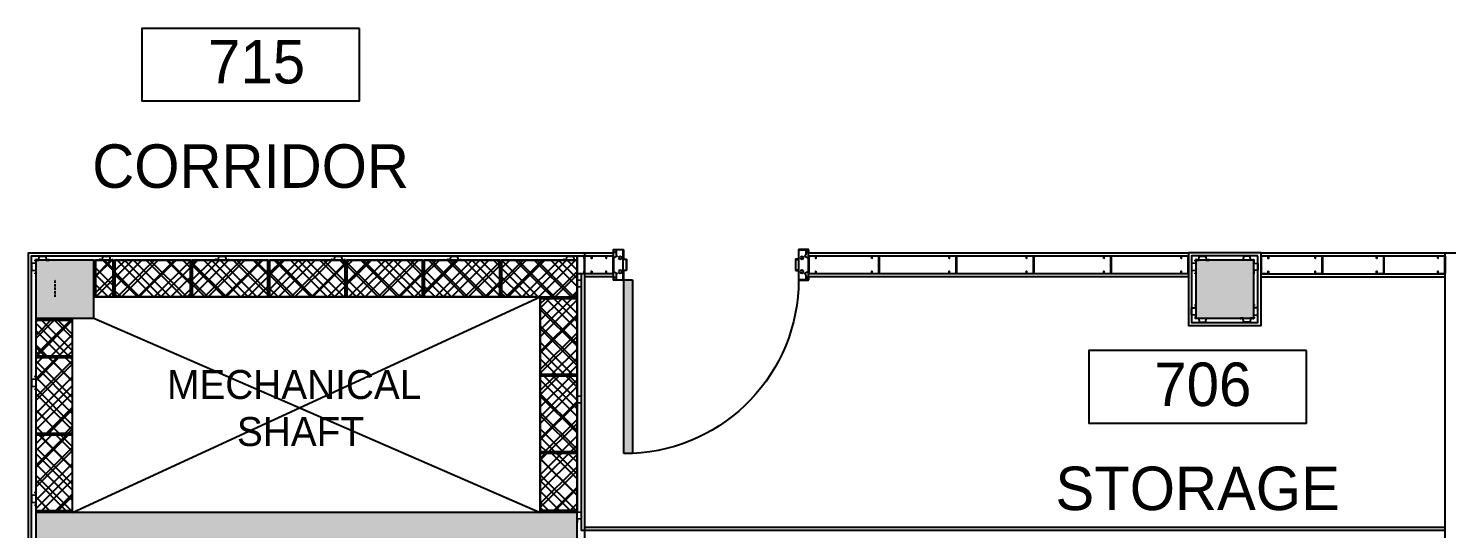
# Model space of a CAD drawing. Header units: millimetres. Extents: x 5414 to 278894, y 4264 to 146383.
# Drawn here: x 181226 to 188562, y 21062 to 23650 of the extents above; entities that cross this region are included whole.
import ezdxf
from ezdxf.enums import TextEntityAlignment as Align

# ---------------------------------------------------------------- set-up
doc = ezdxf.new("R2010")
doc.units = ezdxf.units.MM
doc.linetypes.add('Commercial Base Plan$0$ACAD_ISO10W100', pattern=[18, 12, -3, 0, -3])
for name, color, linetype in [('Commercial Base Plan$0$A-DR-INT', 6, 'Continuous'), ('Commercial Base Plan$0$A-GL-RMS-IDN', 6, 'Continuous'), ('Commercial Base Plan$0$A-PL-LAY-S', 6, 'Continuous')]:
    doc.layers.add(name, color=color, linetype=linetype)
doc.styles.add('Commercial Base Plan$0$STYLUS BT', font='stylu.ttf')
pattern_1 = [(45, (140037.91, -28863.82), (-42.426407, 42.426407), [])]
pattern_2 = [(315, (140037.91, -28863.82), (42.426407, 42.426407), [])]
pattern_3 = [(45, (140437.91, -28863.82), (-42.426407, 42.426407), [])]
pattern_4 = [(315, (140437.91, -28863.82), (42.426407, 42.426407), [])]
pattern_5 = [(45, (140837.91, -28863.82), (-42.426407, 42.426407), [])]
pattern_6 = [(315, (140837.91, -28863.82), (42.426407, 42.426407), [])]
pattern_7 = [(45, (141237.91, -28863.82), (-42.426407, 42.426407), [])]
pattern_8 = [(315, (141237.91, -28863.82), (42.426407, 42.426407), [])]
pattern_9 = [(45, (141637.91, -28863.82), (-42.426407, 42.426407), [])]
pattern_10 = [(315, (141637.91, -28863.82), (42.426407, 42.426407), [])]
pattern_11 = [(45, (142037.91, -28863.82), (-42.426407, 42.426407), [])]
pattern_12 = [(315, (142037.91, -28863.82), (42.426407, 42.426407), [])]
pattern_13 = [(315, (140032.91, -28658.82), (42.426407, 42.426407), [])]
pattern_14 = [(225, (140032.91, -28658.82), (42.426407, -42.426407), [])]
pattern_15 = [(315, (140032.91, -28258.82), (42.426407, 42.426407), [])]
pattern_16 = [(225, (140032.91, -28258.82), (42.426407, -42.426407), [])]
pattern_17 = [(135, (142452.91, -27953.82), (-42.426407, -42.426407), [])]
pattern_18 = [(45, (142452.91, -27953.82), (-42.426407, 42.426407), [])]
pattern_19 = [(135, (142452.91, -28353.82), (-42.426407, -42.426407), [])]
pattern_20 = [(45, (142452.91, -28353.82), (-42.426407, 42.426407), [])]

# ---------------------------------------------------------------- blocks, each defined once
blk = doc.blocks.new('Commercial Base Plan$0$wbFurringChanel 70x22')
blk.add_lwpolyline([(4.9, 2.6), (0.5, 2.6, 0.414214), (0, 2.1), (0, 0.5, 0.414214), (0.5, 0), (15.5, 0, 0.394412), (16, 0.5), (17.5, 21.5, -0.394412), (18, 22), (18.3, 22, -0.198912), (18.6, 21.9), (19.1, 21.4, 0.198912), (19.4, 21.3), (50.6, 21.3), (50.6, 21.3, 0.198912), (50.9, 21.4), (51.4, 21.9, -0.198912), (51.7, 22), (52, 22, -0.394412), (52.5, 21.5), (54, 0.5, 0.394412), (54.5, 0), (69.5, 0, 0.414214), (70, 0.5), (70, 1.5, 0.414214), (69.5, 2), (65, 2)], format="xyb")
blk = doc.blocks.new('Commercial Base Plan$0$wbC_Stud 92x38')
blk.add_lwpolyline([(-13, 38), (-3, 38, -0.414214), (0, 35), (0, 3, -0.414214), (-3, 0), (-89, 0, -0.414214), (-92, 3), (-92, 35, -0.414214), (-89, 38), (-79, 38), (-79, 37), (-89, 37, 0.414214), (-91, 35), (-91, 3, 0.414214), (-89, 1), (-3, 1, 0.414214), (-1, 3), (-1, 35, 0.414214), (-3, 37), (-13, 37)], format="xyb", close=True)
blk = doc.blocks.new('Commercial Base Plan$0$wbDoorPlan 900x124(1010ro)')
for p, q in [((54.5, 976.1), (54.5, 77)), ((99.5, 976.1), (54.5, 976.1)), ((99.5, 77), (99.5, 976.1)), ((54.5, 77), (99.5, 77)), ((1, -34.6), (1, 34.5)), ((1009, -34.6), (1009, 34.5))]:
    blk.add_line(p, q)
for points in [[(9, 65), (2, 65, -0.414214), (1, 66), (1, 77, -0.414214), (2, 78), (50, 78, -0.414214), (51, 77), (51, 29, 0.414214), (52, 28), (66, 28, -0.414214), (67, 27), (67, -27, -0.414214), (66, -28), (52, -28, 0.414214), (51, -29), (51, -77, -0.414214), (50, -78), (2, -78, -0.414214), (1, -77), (1, -66, -0.414214), (2, -65), (9, -65), (9, -64), (2, -64, 0.414214), (0, -66), (0, -77, 0.414214), (2, -79), (50, -79, 0.414214), (52, -77), (52, -29), (66, -29, 0.414214), (68, -27), (68, 27, 0.414214), (66, 29), (52, 29), (52, 77, 0.414214), (50, 79), (2, 79, 0.414214), (0, 77), (0, 66, 0.414214), (2, 64), (9, 64)], [(1001, 65), (1008, 65, 0.414214), (1009, 66), (1009, 77, 0.414214), (1008, 78), (960, 78, 0.414214), (959, 77), (959, 29, -0.414214), (958, 28), (944, 28, 0.414214), (943, 27), (943, -27, 0.414214), (944, -28), (958, -28, -0.414214), (959, -29), (959, -77, 0.414214), (960, -78), (1008, -78, 0.414214), (1009, -77), (1009, -66, 0.414214), (1008, -65), (1001, -65), (1001, -64), (1008, -64, -0.414214), (1010, -66), (1010, -77, -0.414214), (1008, -79), (960, -79, -0.414214), (958, -77), (958, -29), (944, -29, -0.414214), (942, -27), (942, 27, -0.414214), (944, 29), (958, 29), (958, 77, -0.414214), (960, 79), (1008, 79, -0.414214), (1010, 77), (1010, 66, -0.414214), (1008, 64), (1001, 64)]]:
    blk.add_lwpolyline(points, format="xyb", close=True)
for points in [[(0, -34), (0, 34), (20, 45), (15, 51.5), (15, 77), (50, 77), (50, -77), (15, -77), (15, -51.5), (20, -45)], [(1010, -34), (1010, 34), (990, 45), (995, 51.5), (995, 77), (960, 77), (960, -77), (995, -77), (995, -51.5), (990, -45)]]:
    blk.add_lwpolyline(points, close=True)
for centre in [(35, 36), (975, 36), (35, -36), (975, -36)]:
    blk.add_circle(centre, 8)
blk.add_arc((58.9, 77.9), 899.1, 359.94192, 87.41192)
blk.add_solid([(54.5, 976.1), (99.5, 976.1), (54.5, 77), (99.5, 77)])
blk = doc.blocks.new('Commercial Base Plan$0$att.RoomName&Number')
blk.add_lwpolyline([(-7.5, 0), (7.5, 0), (7.5, 5), (-7.5, 5)], close=True)
at = {"style": 'Commercial Base Plan$0$STYLUS BT'}
for tag, p in [('ROOM_NAME', (0, 9.5)), ('ROOM', (0, 2.5))]:
    blk.add_attdef(tag, text='', height=3, dxfattribs=at).set_placement(p, align=Align.MIDDLE)

msp = doc.modelspace()

# ---------------------------------------------------------------- hatches: boundary and pattern name
at = {"layer": 'Commercial Base Plan$0$A-PL-LAY-S'}
for points in [[(181564, 22451.2), (181264, 22451.2), (181264, 22151.2), (181564, 22151.2)], [(187564, 22451.2), (187264, 22451.2), (187264, 22151.2), (187564, 22151.2)], [(181564, 16351.2), (181464, 16351.2), (181464, 20946.2), (183864, 20946.2), (183864, 16351.2), (182589, 16351.2), (182589, 16151.2), (184064, 16151.2), (184064, 21146.2), (181264, 21146.2), (181264, 16151.2), (181564, 16151.2)]]:
    msp.add_hatch(color=256, dxfattribs=at).paths.add_polyline_path(points)
h = msp.add_hatch(dxfattribs=at)
h.set_pattern_fill('LINE', color=256, scale=25, angle=45, style=0)
h.set_pattern_definition([(45, (29472.87, -183722.72), (-56.1266, 56.1266), [])])
h.paths.add_polyline_path([(181264, 21146.2), (181454, 21146.2), (181454, 22151.2), (181264, 22151.2)])
h.paths.add_polyline_path([(181564, 22261.2), (183874, 22261.2), (183874, 21146.2), (184064, 21146.2), (184064, 22451.2), (181564, 22451.2)])
h = msp.add_hatch(dxfattribs=at)
h.set_pattern_fill('LINE', color=256, scale=25, angle=315, style=0)
h.set_pattern_definition([(315, (29472.87, -183722.72), (56.1266, 56.1266), [])])
h.paths.add_polyline_path([(181264, 21146.2), (181454, 21146.2), (181454, 22151.2), (181264, 22151.2)])
h.paths.add_polyline_path([(181564, 22261.2), (183874, 22261.2), (183874, 21146.2), (184064, 21146.2), (184064, 22451.2), (181564, 22451.2)])
h = msp.add_hatch(dxfattribs=at)
h.set_pattern_fill('_USER', color=6, scale=60, angle=45, style=0, pattern_type=0)
h.set_pattern_definition(pattern_11)
h.paths.add_polyline_path([(181674, 22451.2), (181674, 22446.2), (181674, 22266.2), (181674, 22261.2), (182064, 22261.2), (182064, 22266.2), (182064, 22446.2), (182064, 22451.2)])
h = msp.add_hatch(dxfattribs=at)
h.set_pattern_fill('_USER', color=6, scale=60, angle=315, style=0, pattern_type=0)
h.set_pattern_definition(pattern_12)
h.paths.add_polyline_path([(182064, 22261.2), (182064, 22266.2), (182064, 22446.2), (182064, 22451.2), (181674, 22451.2), (181674, 22446.2), (181674, 22266.2), (181674, 22261.2)])
h = msp.add_hatch(dxfattribs=at)
h.set_pattern_fill('_USER', color=6, scale=60, angle=45, style=0, pattern_type=0)
h.set_pattern_definition(pattern_11)
h.paths.add_polyline_path([(181674, 22451.2), (181674, 22446.2), (181674, 22266.2), (181674, 22261.2), (182064, 22261.2), (182064, 22266.2), (182064, 22446.2), (182064, 22451.2)])
h = msp.add_hatch(dxfattribs=at)
h.set_pattern_fill('_USER', color=6, scale=60, angle=315, style=0, pattern_type=0)
h.set_pattern_definition(pattern_12)
h.paths.add_polyline_path([(182064, 22261.2), (182064, 22266.2), (182064, 22446.2), (182064, 22451.2), (181674, 22451.2), (181674, 22446.2), (181674, 22266.2), (181674, 22261.2)])
h = msp.add_hatch(dxfattribs=at)
h.set_pattern_fill('_USER', color=6, scale=60, angle=45, style=0, pattern_type=0)
h.set_pattern_definition(pattern_9)
h.paths.add_polyline_path([(182074, 22451.2), (182074, 22446.2), (182074, 22266.2), (182074, 22261.2), (182464, 22261.2), (182464, 22266.2), (182464, 22446.2), (182464, 22451.2)])
h = msp.add_hatch(dxfattribs=at)
h.set_pattern_fill('_USER', color=6, scale=60, angle=315, style=0, pattern_type=0)
h.set_pattern_definition(pattern_10)
h.paths.add_polyline_path([(182464, 22261.2), (182464, 22266.2), (182464, 22446.2), (182464, 22451.2), (182074, 22451.2), (182074, 22446.2), (182074, 22266.2), (182074, 22261.2)])
h = msp.add_hatch(dxfattribs=at)
h.set_pattern_fill('_USER', color=6, scale=60, angle=45, style=0, pattern_type=0)
h.set_pattern_definition(pattern_9)
h.paths.add_polyline_path([(182074, 22451.2), (182074, 22446.2), (182074, 22266.2), (182074, 22261.2), (182464, 22261.2), (182464, 22266.2), (182464, 22446.2), (182464, 22451.2)])
h = msp.add_hatch(dxfattribs=at)
h.set_pattern_fill('_USER', color=6, scale=60, angle=315, style=0, pattern_type=0)
h.set_pattern_definition(pattern_10)
h.paths.add_polyline_path([(182464, 22261.2), (182464, 22266.2), (182464, 22446.2), (182464, 22451.2), (182074, 22451.2), (182074, 22446.2), (182074, 22266.2), (182074, 22261.2)])
h = msp.add_hatch(dxfattribs=at)
h.set_pattern_fill('_USER', color=6, scale=60, angle=45, style=0, pattern_type=0)
h.set_pattern_definition(pattern_7)
h.paths.add_polyline_path([(182474, 22451.2), (182474, 22446.2), (182474, 22266.2), (182474, 22261.2), (182864, 22261.2), (182864, 22266.2), (182864, 22446.2), (182864, 22451.2)])
h = msp.add_hatch(dxfattribs=at)
h.set_pattern_fill('_USER', color=6, scale=60, angle=315, style=0, pattern_type=0)
h.set_pattern_definition(pattern_8)
h.paths.add_polyline_path([(182864, 22261.2), (182864, 22266.2), (182864, 22446.2), (182864, 22451.2), (182474, 22451.2), (182474, 22446.2), (182474, 22266.2), (182474, 22261.2)])
h = msp.add_hatch(dxfattribs=at)
h.set_pattern_fill('_USER', color=6, scale=60, angle=45, style=0, pattern_type=0)
h.set_pattern_definition(pattern_7)
h.paths.add_polyline_path([(182474, 22451.2), (182474, 22446.2), (182474, 22266.2), (182474, 22261.2), (182864, 22261.2), (182864, 22266.2), (182864, 22446.2), (182864, 22451.2)])
h = msp.add_hatch(dxfattribs=at)
h.set_pattern_fill('_USER', color=6, scale=60, angle=315, style=0, pattern_type=0)
h.set_pattern_definition(pattern_8)
h.paths.add_polyline_path([(182864, 22261.2), (182864, 22266.2), (182864, 22446.2), (182864, 22451.2), (182474, 22451.2), (182474, 22446.2), (182474, 22266.2), (182474, 22261.2)])
h = msp.add_hatch(dxfattribs=at)
h.set_pattern_fill('_USER', color=6, scale=60, angle=45, style=0, pattern_type=0)
h.set_pattern_definition(pattern_5)
h.paths.add_polyline_path([(182874, 22451.2), (182874, 22446.2), (182874, 22266.2), (182874, 22261.2), (183264, 22261.2), (183264, 22266.2), (183264, 22446.2), (183264, 22451.2)])
h = msp.add_hatch(dxfattribs=at)
h.set_pattern_fill('_USER', color=6, scale=60, angle=315, style=0, pattern_type=0)
h.set_pattern_definition(pattern_6)
h.paths.add_polyline_path([(183264, 22261.2), (183264, 22266.2), (183264, 22446.2), (183264, 22451.2), (182874, 22451.2), (182874, 22446.2), (182874, 22266.2), (182874, 22261.2)])
h = msp.add_hatch(dxfattribs=at)
h.set_pattern_fill('_USER', color=6, scale=60, angle=45, style=0, pattern_type=0)
h.set_pattern_definition(pattern_5)
h.paths.add_polyline_path([(182874, 22451.2), (182874, 22446.2), (182874, 22266.2), (182874, 22261.2), (183264, 22261.2), (183264, 22266.2), (183264, 22446.2), (183264, 22451.2)])
h = msp.add_hatch(dxfattribs=at)
h.set_pattern_fill('_USER', color=6, scale=60, angle=315, style=0, pattern_type=0)
h.set_pattern_definition(pattern_6)
h.paths.add_polyline_path([(183264, 22261.2), (183264, 22266.2), (183264, 22446.2), (183264, 22451.2), (182874, 22451.2), (182874, 22446.2), (182874, 22266.2), (182874, 22261.2)])
h = msp.add_hatch(dxfattribs=at)
h.set_pattern_fill('_USER', color=6, scale=60, angle=45, style=0, pattern_type=0)
h.set_pattern_definition(pattern_3)
h.paths.add_polyline_path([(183274, 22451.2), (183274, 22446.2), (183274, 22266.2), (183274, 22261.2), (183664, 22261.2), (183664, 22266.2), (183664, 22446.2), (183664, 22451.2)])
h = msp.add_hatch(dxfattribs=at)
h.set_pattern_fill('_USER', color=6, scale=60, angle=315, style=0, pattern_type=0)
h.set_pattern_definition(pattern_4)
h.paths.add_polyline_path([(183664, 22261.2), (183664, 22266.2), (183664, 22446.2), (183664, 22451.2), (183274, 22451.2), (183274, 22446.2), (183274, 22266.2), (183274, 22261.2)])
h = msp.add_hatch(dxfattribs=at)
h.set_pattern_fill('_USER', color=6, scale=60, angle=45, style=0, pattern_type=0)
h.set_pattern_definition(pattern_3)
h.paths.add_polyline_path([(183274, 22451.2), (183274, 22446.2), (183274, 22266.2), (183274, 22261.2), (183664, 22261.2), (183664, 22266.2), (183664, 22446.2), (183664, 22451.2)])
h = msp.add_hatch(dxfattribs=at)
h.set_pattern_fill('_USER', color=6, scale=60, angle=315, style=0, pattern_type=0)
h.set_pattern_definition(pattern_4)
h.paths.add_polyline_path([(183664, 22261.2), (183664, 22266.2), (183664, 22446.2), (183664, 22451.2), (183274, 22451.2), (183274, 22446.2), (183274, 22266.2), (183274, 22261.2)])
h = msp.add_hatch(dxfattribs=at)
h.set_pattern_fill('_USER', color=256, scale=60, angle=225, style=0, pattern_type=0)
h.set_pattern_definition(pattern_1)
h.paths.add_polyline_path([(183674, 22266.2), (183674, 22261.2), (184064, 22261.2), (184064, 22266.2), (184064, 22446.2), (184064, 22451.2), (183674, 22451.2), (183674, 22446.2)])
h = msp.add_hatch(dxfattribs=at)
h.set_pattern_fill('_USER', color=256, scale=60, angle=135, style=0, pattern_type=0)
h.set_pattern_definition(pattern_2)
h.paths.add_polyline_path([(183674, 22266.2), (183674, 22261.2), (184064, 22261.2), (184064, 22266.2), (184064, 22446.2), (184064, 22451.2), (183674, 22451.2), (183674, 22446.2)])
h = msp.add_hatch(dxfattribs=at)
h.set_pattern_fill('_USER', color=256, scale=60, angle=225, style=0, pattern_type=0)
h.set_pattern_definition(pattern_1)
h.paths.add_polyline_path([(183674, 22266.2), (183674, 22261.2), (184064, 22261.2), (184064, 22266.2), (184064, 22446.2), (184064, 22451.2), (183674, 22451.2), (183674, 22446.2)])
h = msp.add_hatch(dxfattribs=at)
h.set_pattern_fill('_USER', color=256, scale=60, angle=135, style=0, pattern_type=0)
h.set_pattern_definition(pattern_2)
h.paths.add_polyline_path([(183674, 22266.2), (183674, 22261.2), (184064, 22261.2), (184064, 22266.2), (184064, 22446.2), (184064, 22451.2), (183674, 22451.2), (183674, 22446.2)])
h = msp.add_hatch(dxfattribs=at)
h.set_pattern_fill('_USER', color=6, scale=60, angle=-45, style=0, pattern_type=0)
h.set_pattern_definition(pattern_13)
h.paths.add_polyline_path([(184064, 22251.2), (184059, 22251.2), (183879, 22251.2), (183874, 22251.2), (183874, 21861.2), (183879, 21861.2), (184059, 21861.2), (184064, 21861.2)])
h = msp.add_hatch(dxfattribs=at)
h.set_pattern_fill('_USER', color=6, scale=60, angle=225, style=0, pattern_type=0)
h.set_pattern_definition(pattern_14)
h.paths.add_polyline_path([(183874, 21861.2), (183879, 21861.2), (184059, 21861.2), (184064, 21861.2), (184064, 22251.2), (184059, 22251.2), (183879, 22251.2), (183874, 22251.2)])
h = msp.add_hatch(dxfattribs=at)
h.set_pattern_fill('_USER', color=6, scale=60, angle=-45, style=0, pattern_type=0)
h.set_pattern_definition(pattern_13)
h.paths.add_polyline_path([(184064, 22251.2), (184059, 22251.2), (183879, 22251.2), (183874, 22251.2), (183874, 21861.2), (183879, 21861.2), (184059, 21861.2), (184064, 21861.2)])
h = msp.add_hatch(dxfattribs=at)
h.set_pattern_fill('_USER', color=6, scale=60, angle=225, style=0, pattern_type=0)
h.set_pattern_definition(pattern_14)
h.paths.add_polyline_path([(183874, 21861.2), (183879, 21861.2), (184059, 21861.2), (184064, 21861.2), (184064, 22251.2), (184059, 22251.2), (183879, 22251.2), (183874, 22251.2)])
h = msp.add_hatch(dxfattribs=at)
h.set_pattern_fill('_USER', color=6, scale=60, angle=135, style=0, pattern_type=0)
h.set_pattern_definition(pattern_19)
h.paths.add_polyline_path([(181264, 21556.2), (181269, 21556.2), (181449, 21556.2), (181454, 21556.2), (181454, 21946.2), (181449, 21946.2), (181269, 21946.2), (181264, 21946.2)])
h = msp.add_hatch(dxfattribs=at)
h.set_pattern_fill('_USER', color=6, scale=60, angle=405, style=0, pattern_type=0)
h.set_pattern_definition(pattern_20)
h.paths.add_polyline_path([(181454, 21946.2), (181449, 21946.2), (181269, 21946.2), (181264, 21946.2), (181264, 21556.2), (181269, 21556.2), (181449, 21556.2), (181454, 21556.2)])
h = msp.add_hatch(dxfattribs=at)
h.set_pattern_fill('_USER', color=6, scale=60, angle=135, style=0, pattern_type=0)
h.set_pattern_definition(pattern_19)
h.paths.add_polyline_path([(181264, 21556.2), (181269, 21556.2), (181449, 21556.2), (181454, 21556.2), (181454, 21946.2), (181449, 21946.2), (181269, 21946.2), (181264, 21946.2)])
h = msp.add_hatch(dxfattribs=at)
h.set_pattern_fill('_USER', color=6, scale=60, angle=405, style=0, pattern_type=0)
h.set_pattern_definition(pattern_20)
h.paths.add_polyline_path([(181454, 21946.2), (181449, 21946.2), (181269, 21946.2), (181264, 21946.2), (181264, 21556.2), (181269, 21556.2), (181449, 21556.2), (181454, 21556.2)])
h = msp.add_hatch(dxfattribs=at)
h.set_pattern_fill('_USER', color=6, scale=60, angle=-45, style=0, pattern_type=0)
h.set_pattern_definition(pattern_15)
h.paths.add_polyline_path([(184064, 21851.2), (184059, 21851.2), (183879, 21851.2), (183874, 21851.2), (183874, 21461.2), (183879, 21461.2), (184059, 21461.2), (184064, 21461.2)])
h = msp.add_hatch(dxfattribs=at)
h.set_pattern_fill('_USER', color=6, scale=60, angle=225, style=0, pattern_type=0)
h.set_pattern_definition(pattern_16)
h.paths.add_polyline_path([(183874, 21461.2), (183879, 21461.2), (184059, 21461.2), (184064, 21461.2), (184064, 21851.2), (184059, 21851.2), (183879, 21851.2), (183874, 21851.2)])
h = msp.add_hatch(dxfattribs=at)
h.set_pattern_fill('_USER', color=6, scale=60, angle=-45, style=0, pattern_type=0)
h.set_pattern_definition(pattern_15)
h.paths.add_polyline_path([(184064, 21851.2), (184059, 21851.2), (183879, 21851.2), (183874, 21851.2), (183874, 21461.2), (183879, 21461.2), (184059, 21461.2), (184064, 21461.2)])
h = msp.add_hatch(dxfattribs=at)
h.set_pattern_fill('_USER', color=6, scale=60, angle=225, style=0, pattern_type=0)
h.set_pattern_definition(pattern_16)
h.paths.add_polyline_path([(183874, 21461.2), (183879, 21461.2), (184059, 21461.2), (184064, 21461.2), (184064, 21851.2), (184059, 21851.2), (183879, 21851.2), (183874, 21851.2)])
h = msp.add_hatch(dxfattribs=at)
h.set_pattern_fill('_USER', color=6, scale=60, angle=135, style=0, pattern_type=0)
h.set_pattern_definition(pattern_17)
h.paths.add_polyline_path([(181264, 21156.2), (181269, 21156.2), (181449, 21156.2), (181454, 21156.2), (181454, 21546.2), (181449, 21546.2), (181269, 21546.2), (181264, 21546.2)])
h = msp.add_hatch(dxfattribs=at)
h.set_pattern_fill('_USER', color=6, scale=60, angle=405, style=0, pattern_type=0)
h.set_pattern_definition(pattern_18)
h.paths.add_polyline_path([(181454, 21546.2), (181449, 21546.2), (181269, 21546.2), (181264, 21546.2), (181264, 21156.2), (181269, 21156.2), (181449, 21156.2), (181454, 21156.2)])
h = msp.add_hatch(dxfattribs=at)
h.set_pattern_fill('_USER', color=6, scale=60, angle=135, style=0, pattern_type=0)
h.set_pattern_definition(pattern_17)
h.paths.add_polyline_path([(181264, 21156.2), (181269, 21156.2), (181449, 21156.2), (181454, 21156.2), (181454, 21546.2), (181449, 21546.2), (181269, 21546.2), (181264, 21546.2)])
h = msp.add_hatch(dxfattribs=at)
h.set_pattern_fill('_USER', color=6, scale=60, angle=405, style=0, pattern_type=0)
h.set_pattern_definition(pattern_18)
h.paths.add_polyline_path([(181454, 21546.2), (181449, 21546.2), (181269, 21546.2), (181264, 21546.2), (181264, 21156.2), (181269, 21156.2), (181449, 21156.2), (181454, 21156.2)])

# ---------------------------------------------------------------- linework, layer by layer
for p, q in [((181659, 22451.2), (181574, 22366.2)), ((181659, 22451.2), (181574, 22366.2)), ((181664, 22405.6), (181618.4, 22451.2)), ((181664, 22405.6), (181618.4, 22451.2)), ((184102, 22489.2), (184102, 22365.2)), ((184252, 22365.2), (184252, 22489.2)), ((185262, 22365.2), (185262, 22489.2)), ((187602, 22489.2), (188554, 22489.2)), ((187602, 22473.2), (188554, 22473.2)), ((181574, 22446.2), (181564, 22446.2)), ((181574, 22446.2), (181564, 22446.2)), ((181664, 22320.7), (181574, 22410.7)), ((181664, 22320.7), (181574, 22410.7)), ((181674, 22446.2), (181664, 22446.2)), ((181674, 22446.2), (181664, 22446.2)), ((182074, 22446.2), (182064, 22446.2)), ((182074, 22446.2), (182064, 22446.2)), ((182474, 22446.2), (182464, 22446.2)), ((182474, 22446.2), (182464, 22446.2)), ((182874, 22446.2), (182864, 22446.2)), ((182874, 22446.2), (182864, 22446.2)), ((183274, 22446.2), (183264, 22446.2)), ((183274, 22446.2), (183264, 22446.2)), ((183674, 22446.2), (183664, 22446.2)), ((183674, 22446.2), (183664, 22446.2)), ((187602, 22381.2), (188554, 22381.2)), ((181664, 22371.3), (181574, 22281.3)), ((181664, 22371.3), (181574, 22281.3)), ((181638.7, 22261.2), (181574, 22325.9)), ((181638.7, 22261.2), (181574, 22325.9)), ((187602, 22365.2), (188554, 22365.2)), ((181454, 21146.2), (183874, 22261.2)), ((181454, 21146.2), (183874, 22261.2)), ((181574, 22266.2), (181564, 22266.2)), ((181574, 22266.2), (181564, 22266.2)), ((181664, 22286.5), (181638.7, 22261.2)), ((181664, 22286.5), (181638.7, 22261.2)), ((181674, 22266.2), (181664, 22266.2)), ((181674, 22266.2), (181664, 22266.2)), ((182074, 22266.2), (182064, 22266.2)), ((182074, 22266.2), (182064, 22266.2)), ((182474, 22266.2), (182464, 22266.2)), ((182474, 22266.2), (182464, 22266.2)), ((182874, 22266.2), (182864, 22266.2)), ((182874, 22266.2), (182864, 22266.2)), ((183274, 22266.2), (183264, 22266.2)), ((183274, 22266.2), (183264, 22266.2)), ((183674, 22266.2), (183664, 22266.2)), ((183674, 22266.2), (183664, 22266.2)), ((183879, 22251.2), (183879, 22261.2)), ((183879, 22251.2), (183879, 22261.2)), ((184059, 22251.2), (184059, 22261.2)), ((184059, 22251.2), (184059, 22261.2)), ((181264, 22151.2), (181264, 21146.2)), ((181264, 22141.2), (181264, 21956.2)), ((181444, 22141.2), (181264, 21961.2)), ((181359.1, 22141.2), (181264, 22046)), ((181274.3, 22141.2), (181264, 22130.9)), ((181264, 22141.2), (181269, 22141.2)), ((181264, 22141.2), (181264, 21956.2)), ((181444, 22141.2), (181264, 21961.2)), ((181359.1, 22141.2), (181264, 22046)), ((181274.3, 22141.2), (181264, 22130.9)), ((181264, 22141.2), (181269, 22141.2)), ((181264, 22086.6), (181394.4, 21956.2)), ((181264, 22086.6), (181394.4, 21956.2)), ((181269, 22151.2), (181269, 22141.2)), ((181269, 22151.2), (181269, 22141.2)), ((181269, 22141.2), (181449, 22141.2)), ((181269, 22141.2), (181449, 22141.2)), ((181294.3, 22141.2), (181454, 21981.5)), ((181294.3, 22141.2), (181454, 21981.5)), ((181379.1, 22141.2), (181454, 22066.3)), ((181379.1, 22141.2), (181454, 22066.3)), ((181449, 22151.2), (181449, 22141.2)), ((181449, 22151.2), (181449, 22141.2)), ((181449, 22141.2), (181454, 22141.2)), ((181449, 22141.2), (181454, 22141.2)), ((181454, 21146.2), (181454, 22151.2)), ((181454, 21956.2), (181454, 22141.2)), ((181454, 21956.2), (181454, 22141.2)), ((181564, 22151.2), (183874, 21146.2)), ((181564, 22151.2), (183874, 21146.2)), ((181454, 22066.3), (181343.8, 21956.2)), ((181454, 22066.3), (181343.8, 21956.2)), ((181264, 22001.8), (181309.6, 21956.2)), ((181264, 22001.8), (181309.6, 21956.2)), ((181264, 21956.2), (181269, 21956.2)), ((181264, 21956.2), (181269, 21956.2)), ((181269, 21956.2), (181449, 21956.2)), ((181269, 21956.2), (181269, 21946.2)), ((181269, 21956.2), (181449, 21956.2)), ((181269, 21956.2), (181269, 21946.2)), ((181454, 21981.5), (181428.7, 21956.2)), ((181454, 21981.5), (181428.7, 21956.2)), ((181449, 21956.2), (181454, 21956.2)), ((181449, 21956.2), (181449, 21946.2)), ((181449, 21956.2), (181454, 21956.2)), ((181449, 21956.2), (181449, 21946.2)), ((183879, 21851.2), (183879, 21861.2)), ((183879, 21851.2), (183879, 21861.2)), ((184059, 21851.2), (184059, 21861.2)), ((184059, 21851.2), (184059, 21861.2)), ((181269, 21556.2), (181269, 21546.2)), ((181269, 21556.2), (181269, 21546.2)), ((181449, 21556.2), (181449, 21546.2)), ((181449, 21556.2), (181449, 21546.2)), ((183879, 21451.2), (183874, 21451.2)), ((183874, 21451.2), (183874, 21156.2)), ((183874, 21425.9), (183899.3, 21451.2)), ((183874, 21341), (183984.1, 21451.2)), ((183879, 21451.2), (183874, 21451.2)), ((183874, 21451.2), (183874, 21156.2)), ((183874, 21425.9), (183899.3, 21451.2)), ((183874, 21341), (183984.1, 21451.2)), ((183874, 21256.2), (184064, 21446.2)), ((183874, 21256.2), (184064, 21446.2)), ((184064, 21235.9), (183874, 21425.9)), ((184064, 21235.9), (183874, 21425.9)), ((183879, 21451.2), (183879, 21461.2)), ((183879, 21451.2), (183879, 21461.2)), ((184064, 21320.7), (183933.5, 21451.2)), ((184064, 21320.7), (183933.5, 21451.2)), ((184064, 21405.6), (184018.4, 21451.2)), ((184064, 21405.6), (184018.4, 21451.2)), ((184059, 21451.2), (184059, 21461.2)), ((184059, 21451.2), (184059, 21461.2)), ((184064, 21451.2), (184059, 21451.2)), ((184064, 21451.2), (184059, 21451.2)), ((184064, 21156.2), (184064, 21451.2)), ((184064, 21156.2), (184064, 21451.2)), ((183874, 21171.3), (184064, 21361.3)), ((183874, 21171.3), (184064, 21361.3)), ((184058.8, 21156.2), (183874, 21341)), ((184058.8, 21156.2), (183874, 21341)), ((183943.7, 21156.2), (184064, 21276.5)), ((183943.7, 21156.2), (184064, 21276.5)), ((183974, 21156.2), (183874, 21256.2)), ((183974, 21156.2), (183874, 21256.2)), ((181269, 21156.2), (181269, 21146.2)), ((181269, 21156.2), (181269, 21146.2)), ((181449, 21156.2), (181449, 21146.2)), ((181449, 21156.2), (181449, 21146.2)), ((183889.1, 21156.2), (183874, 21171.3)), ((183889.1, 21156.2), (183874, 21171.3)), ((183879, 21156.2), (183874, 21156.2)), ((183879, 21156.2), (183874, 21156.2)), ((183879, 21146.2), (183879, 21156.2)), ((183879, 21146.2), (183879, 21156.2)), ((184028.5, 21156.2), (184064, 21191.6)), ((184028.5, 21156.2), (184064, 21191.6)), ((184064, 21156.2), (184059, 21156.2)), ((184059, 21146.2), (184059, 21156.2)), ((184064, 21156.2), (184059, 21156.2)), ((184059, 21146.2), (184059, 21156.2)), ((184102, 21070.2), (184102, 20946.2))]:
    msp.add_line(p, q, dxfattribs=at)
at = {"layer": 'Commercial Base Plan$0$A-PL-LAY-S', "linetype": 'Commercial Base Plan$0$ACAD_ISO10W100'}
msp.add_line((181364, 22261.2), (181364, 22351.2), dxfattribs=at)
at = {"layer": 'Commercial Base Plan$0$A-PL-LAY-S'}
for points in [[(181602, 16203.2), (181602, 16113.2), (181226, 16113.2), (181226, 22489.2), (184102, 22489.2), (184252, 22489.2)], [(181586, 16203.2), (181586, 16129.2), (181242, 16129.2), (181242, 22473.2), (184086, 22473.2), (184252, 22473.2)], [(181564, 22451.2), (184064, 22451.2), (184064, 21146.2)], [(181664, 22451.2), (181574, 22451.2)], [(181574, 22451.2), (181574, 22446.2)], [(181664, 22451.2), (181574, 22451.2)], [(181574, 22451.2), (181574, 22446.2)], [(181664, 22446.2), (181664, 22451.2)], [(181664, 22446.2), (181664, 22451.2)], [(182064, 22451.2), (181674, 22451.2), (181674, 22446.2)], [(182064, 22451.2), (181674, 22451.2), (181674, 22446.2)], [(182064, 22446.2), (182064, 22451.2)], [(182064, 22446.2), (182064, 22451.2)], [(182464, 22451.2), (182074, 22451.2), (182074, 22446.2)], [(182464, 22451.2), (182074, 22451.2), (182074, 22446.2)], [(182464, 22446.2), (182464, 22451.2)], [(182464, 22446.2), (182464, 22451.2)], [(182864, 22451.2), (182474, 22451.2), (182474, 22446.2)], [(182864, 22451.2), (182474, 22451.2), (182474, 22446.2)], [(182864, 22446.2), (182864, 22451.2)], [(182864, 22446.2), (182864, 22451.2)], [(183264, 22451.2), (182874, 22451.2), (182874, 22446.2)], [(183264, 22451.2), (182874, 22451.2), (182874, 22446.2)], [(183264, 22446.2), (183264, 22451.2)], [(183264, 22446.2), (183264, 22451.2)], [(183664, 22451.2), (183274, 22451.2), (183274, 22446.2)], [(183664, 22451.2), (183274, 22451.2), (183274, 22446.2)], [(183664, 22446.2), (183664, 22451.2)], [(183664, 22446.2), (183664, 22451.2)], [(184064, 22451.2), (183674, 22451.2), (183674, 22446.2)], [(184064, 22451.2), (183674, 22451.2), (183674, 22446.2)], [(184064, 22446.2), (184064, 22451.2)], [(184064, 22446.2), (184064, 22451.2)], [(185262, 22489.2), (187226, 22489.2)], [(185262, 22473.2), (187226, 22473.2)], [(192551, 22489.2), (193602, 22489.2), (193602, 20260.2), (188554, 20260.2), (188554, 22489.2), (188792, 22489.2)], [(181574, 22446.2), (181574, 22266.2)], [(181574, 22446.2), (181574, 22266.2)], [(181664, 22266.2), (181664, 22446.2)], [(181664, 22266.2), (181664, 22446.2)], [(183674, 22446.2), (183674, 22266.2)], [(183674, 22446.2), (183674, 22266.2)], [(184064, 22266.2), (184064, 22446.2)], [(184064, 22266.2), (184064, 22446.2)], [(184252, 22381.2), (184086, 22381.2), (184086, 21054.2), (188554, 21054.2)], [(187226, 22381.2), (185262, 22381.2)], [(184252, 22365.2), (184102, 22365.2), (184102, 21070.2), (188554, 21070.2)], [(187226, 22365.2), (185262, 22365.2)], [(183874, 21146.2), (183874, 22261.2), (181564, 22261.2)], [(181574, 22261.2), (181664, 22261.2), (181664, 22266.2)], [(181574, 22266.2), (181574, 22261.2)], [(181574, 22261.2), (181664, 22261.2), (181664, 22266.2)], [(181574, 22266.2), (181574, 22261.2)], [(181674, 22266.2), (181674, 22261.2), (182064, 22261.2), (182064, 22266.2)], [(181674, 22266.2), (181674, 22261.2), (182064, 22261.2), (182064, 22266.2)], [(182074, 22266.2), (182074, 22261.2), (182464, 22261.2), (182464, 22266.2)], [(182074, 22266.2), (182074, 22261.2), (182464, 22261.2), (182464, 22266.2)], [(182474, 22266.2), (182474, 22261.2), (182864, 22261.2), (182864, 22266.2)], [(182474, 22266.2), (182474, 22261.2), (182864, 22261.2), (182864, 22266.2)], [(182874, 22266.2), (182874, 22261.2), (183264, 22261.2), (183264, 22266.2)], [(182874, 22266.2), (182874, 22261.2), (183264, 22261.2), (183264, 22266.2)], [(183274, 22266.2), (183274, 22261.2), (183664, 22261.2), (183664, 22266.2)], [(183274, 22266.2), (183274, 22261.2), (183664, 22261.2), (183664, 22266.2)], [(183674, 22266.2), (183674, 22261.2), (183879, 22261.2)], [(183674, 22266.2), (183674, 22261.2), (183879, 22261.2)], [(183879, 22251.2), (183874, 22251.2), (183874, 21861.2), (183879, 21861.2)], [(183879, 22251.2), (183874, 22251.2), (183874, 21861.2), (183879, 21861.2)], [(183879, 22261.2), (184059, 22261.2)], [(183879, 22261.2), (184059, 22261.2)], [(184059, 22261.2), (184064, 22261.2), (184064, 22266.2)], [(184059, 22261.2), (184064, 22261.2), (184064, 22266.2)], [(184064, 21861.2), (184064, 22251.2), (184059, 22251.2)], [(184064, 21861.2), (184064, 22251.2), (184059, 22251.2)], [(181264, 21946.2), (181264, 21556.2), (181269, 21556.2)], [(181269, 21946.2), (181264, 21946.2)], [(181264, 21946.2), (181264, 21556.2), (181269, 21556.2)], [(181269, 21946.2), (181264, 21946.2)], [(181449, 21556.2), (181454, 21556.2), (181454, 21946.2), (181449, 21946.2)], [(181449, 21556.2), (181454, 21556.2), (181454, 21946.2), (181449, 21946.2)], [(183879, 21851.2), (183874, 21851.2), (183874, 21461.2), (183879, 21461.2)], [(183879, 21851.2), (183874, 21851.2), (183874, 21461.2), (183879, 21461.2)], [(184059, 21861.2), (184064, 21861.2)], [(184059, 21861.2), (184064, 21861.2)], [(184064, 21461.2), (184064, 21851.2), (184059, 21851.2)], [(184064, 21461.2), (184064, 21851.2), (184059, 21851.2)], [(181264, 21546.2), (181264, 21156.2), (181269, 21156.2)], [(181269, 21546.2), (181264, 21546.2)], [(181264, 21546.2), (181264, 21156.2), (181269, 21156.2)], [(181269, 21546.2), (181264, 21546.2)], [(181449, 21156.2), (181454, 21156.2), (181454, 21546.2), (181449, 21546.2)], [(181449, 21156.2), (181454, 21156.2), (181454, 21546.2), (181449, 21546.2)], [(184059, 21451.2), (183879, 21451.2)], [(184059, 21451.2), (183879, 21451.2)], [(184059, 21461.2), (184064, 21461.2)], [(184059, 21461.2), (184064, 21461.2)], [(183874, 21146.2), (181454, 21146.2)], [(184059, 21156.2), (183879, 21156.2)], [(184059, 21156.2), (183879, 21156.2)]]:
    msp.add_lwpolyline(points, dxfattribs=at)
for points in [[(181564, 22451.2), (181264, 22451.2), (181264, 22151.2), (181564, 22151.2)], [(187586, 22473.2), (187242, 22473.2), (187242, 22129.2), (187586, 22129.2)], [(187564, 22451.2), (187264, 22451.2), (187264, 22151.2), (187564, 22151.2)], [(181454, 22151.2), (181564, 22151.2), (181564, 22261.2), (183874, 22261.2), (183874, 21146.2), (181454, 21146.2)], [(181564, 16351.2), (181464, 16351.2), (181464, 20946.2), (183864, 20946.2), (183864, 16351.2), (182589, 16351.2), (182589, 16151.2), (184064, 16151.2), (184064, 21146.2), (181264, 21146.2), (181264, 16151.2), (181564, 16151.2)]]:
    msp.add_lwpolyline(points, close=True, dxfattribs=at)
at = {"layer": 'Commercial Base Plan$0$A-PL-LAY-S', "linetype": 'Continuous'}
msp.add_lwpolyline([(187602, 22489.2), (187226, 22489.2), (187226, 22113.2), (187602, 22113.2)], close=True, dxfattribs=at)
at = {"layer": 'Commercial Base Plan$0$A-PL-LAY-S', "color": 5}
for points in [[(181674, 22446.2), (181674, 22266.2)], [(181674, 22446.2), (181674, 22266.2)], [(182064, 22266.2), (182064, 22446.2)], [(182064, 22266.2), (182064, 22446.2)], [(182074, 22446.2), (182074, 22266.2)], [(182074, 22446.2), (182074, 22266.2)], [(182464, 22266.2), (182464, 22446.2)], [(182464, 22266.2), (182464, 22446.2)], [(182474, 22446.2), (182474, 22266.2)], [(182474, 22446.2), (182474, 22266.2)], [(182864, 22266.2), (182864, 22446.2)], [(182864, 22266.2), (182864, 22446.2)], [(182874, 22446.2), (182874, 22266.2)], [(182874, 22446.2), (182874, 22266.2)], [(183264, 22266.2), (183264, 22446.2)], [(183264, 22266.2), (183264, 22446.2)], [(183274, 22446.2), (183274, 22266.2)], [(183274, 22446.2), (183274, 22266.2)], [(183664, 22266.2), (183664, 22446.2)], [(183664, 22266.2), (183664, 22446.2)], [(184059, 22251.2), (183879, 22251.2)], [(184059, 22251.2), (183879, 22251.2)], [(181449, 21946.2), (181269, 21946.2)], [(181449, 21946.2), (181269, 21946.2)], [(183879, 21861.2), (184059, 21861.2)], [(183879, 21861.2), (184059, 21861.2)], [(184059, 21851.2), (183879, 21851.2)], [(184059, 21851.2), (183879, 21851.2)], [(181269, 21556.2), (181449, 21556.2)], [(181269, 21556.2), (181449, 21556.2)], [(181449, 21546.2), (181269, 21546.2)], [(181449, 21546.2), (181269, 21546.2)], [(183879, 21461.2), (184059, 21461.2)], [(183879, 21461.2), (184059, 21461.2)], [(181269, 21156.2), (181449, 21156.2)], [(181269, 21156.2), (181449, 21156.2)]]:
    msp.add_lwpolyline(points, dxfattribs=at)

# ---------------------------------------------------------------- block references
at = {"layer": 'Commercial Base Plan$0$A-DR-INT', "xscale": -1, "rotation": 180}
msp.add_blockref('Commercial Base Plan$0$wbDoorPlan 900x124(1010ro)', (184252, 22427.2), dxfattribs=at)
at = {"layer": 'Commercial Base Plan$0$A-GL-RMS-IDN'}
ref = msp.add_blockref('Commercial Base Plan$0$att.RoomName&Number', (182375.5, 23650.4), dxfattribs=dict(at, xscale=75, yscale=75, zscale=75, rotation=180))
ref.add_attrib('ROOM', '715', dxfattribs={"layer": '0', "height": 225, "style": 'Commercial Base Plan$0$STYLUS BT'}).set_placement((182406.5, 23476.1), align=Align.MIDDLE)
ref.add_attrib('ROOM_NAME', 'CORRIDOR', dxfattribs={"layer": '0', "height": 225, "style": 'Commercial Base Plan$0$STYLUS BT'}).set_placement((182375.5, 22937.9), align=Align.MIDDLE)
ref = msp.add_blockref('Commercial Base Plan$0$att.RoomName&Number', (187274.1, 21983.1), dxfattribs=dict(at, xscale=75, yscale=75, zscale=75, rotation=180))
ref.add_attrib('ROOM', '706', dxfattribs={"layer": '0', "height": 225, "style": 'Commercial Base Plan$0$STYLUS BT'}).set_placement((187300.9, 21809.1), align=Align.MIDDLE)
ref.add_attrib('ROOM_NAME', 'STORAGE', dxfattribs={"layer": '0', "height": 225, "style": 'Commercial Base Plan$0$STYLUS BT'}).set_placement((187274.1, 21270.6), align=Align.MIDDLE)
at = {"layer": 'Commercial Base Plan$0$A-PL-LAY-S', "xscale": -1}
for p, rotation in [((181264, 22451.2), 90), ((187264, 22451.2), 90), ((187564, 22151.2), 270), ((187264, 22151.2), 180), ((181264, 21851.2), 90), ((181264, 21251.2), 90)]:
    msp.add_blockref('Commercial Base Plan$0$wbFurringChanel 70x22', p, dxfattribs=dict(at, rotation=rotation))
at = {"layer": 'Commercial Base Plan$0$A-PL-LAY-S'}
for p in [(181264, 22451.2), (181594, 22451.2), (182194, 22451.2), (182794, 22451.2), (183394, 22451.2), (183994, 22451.2), (187264, 22451.2)]:
    msp.add_blockref('Commercial Base Plan$0$wbFurringChanel 70x22', p, dxfattribs=at)
for name, p, rotation in [('Commercial Base Plan$0$wbC_Stud 92x38', (184064, 22381.2), 270), ('Commercial Base Plan$0$wbC_Stud 92x38', (184102, 22381.2), 270), ('Commercial Base Plan$0$wbC_Stud 92x38', (184252, 22473.2), 90.00000000000001), ('Commercial Base Plan$0$wbC_Stud 92x38', (185262, 22381.2), 270), ('Commercial Base Plan$0$wbC_Stud 92x38', (185626, 22473.2), 90.00000000000001), ('Commercial Base Plan$0$wbC_Stud 92x38', (186026, 22473.2), 90.00000000000001), ('Commercial Base Plan$0$wbC_Stud 92x38', (186426, 22473.2), 90.00000000000001), ('Commercial Base Plan$0$wbC_Stud 92x38', (186826, 22473.2), 90.00000000000001), ('Commercial Base Plan$0$wbC_Stud 92x38', (187226, 22473.2), 90.00000000000001), ('Commercial Base Plan$0$wbFurringChanel 70x22', (187564, 22451.2), 270), ('Commercial Base Plan$0$wbC_Stud 92x38', (187602, 22381.2), 270), ('Commercial Base Plan$0$wbC_Stud 92x38', (187919.3, 22473.2), 90.00000000000001), ('Commercial Base Plan$0$wbC_Stud 92x38', (188237.6, 22473.2), 90.00000000000001), ('Commercial Base Plan$0$wbC_Stud 92x38', (188554, 22473.2), 90.00000000000001), ('Commercial Base Plan$0$wbFurringChanel 70x22', (184064, 22365.2), 270), ('Commercial Base Plan$0$wbFurringChanel 70x22', (187264, 22151.2), 90.00000000000001), ('Commercial Base Plan$0$wbFurringChanel 70x22', (187564, 22151.2), 180), ('Commercial Base Plan$0$wbFurringChanel 70x22', (184064, 21765.2), 270), ('Commercial Base Plan$0$wbFurringChanel 70x22', (184064, 21165.2), 270)]:
    msp.add_blockref(name, p, dxfattribs=dict(at, rotation=rotation))
at = {"layer": 'Commercial Base Plan$0$A-PL-LAY-S', "xscale": -1}
msp.add_blockref('Commercial Base Plan$0$wbFurringChanel 70x22', (187564, 22451.2), dxfattribs=at)

# ---------------------------------------------------------------- texts
at = {"layer": 'Commercial Base Plan$0$A-GL-RMS-IDN', "style": 'Commercial Base Plan$0$STYLUS BT'}
for s, p in [('MECHANICAL ', (182628.9, 21732.8)), ('SHAFT', (182633.6, 21489.5))]:
    msp.add_text(s, height=150, dxfattribs=at).set_placement(p, align=Align.CENTER)

doc.saveas('drawing.dxf')
